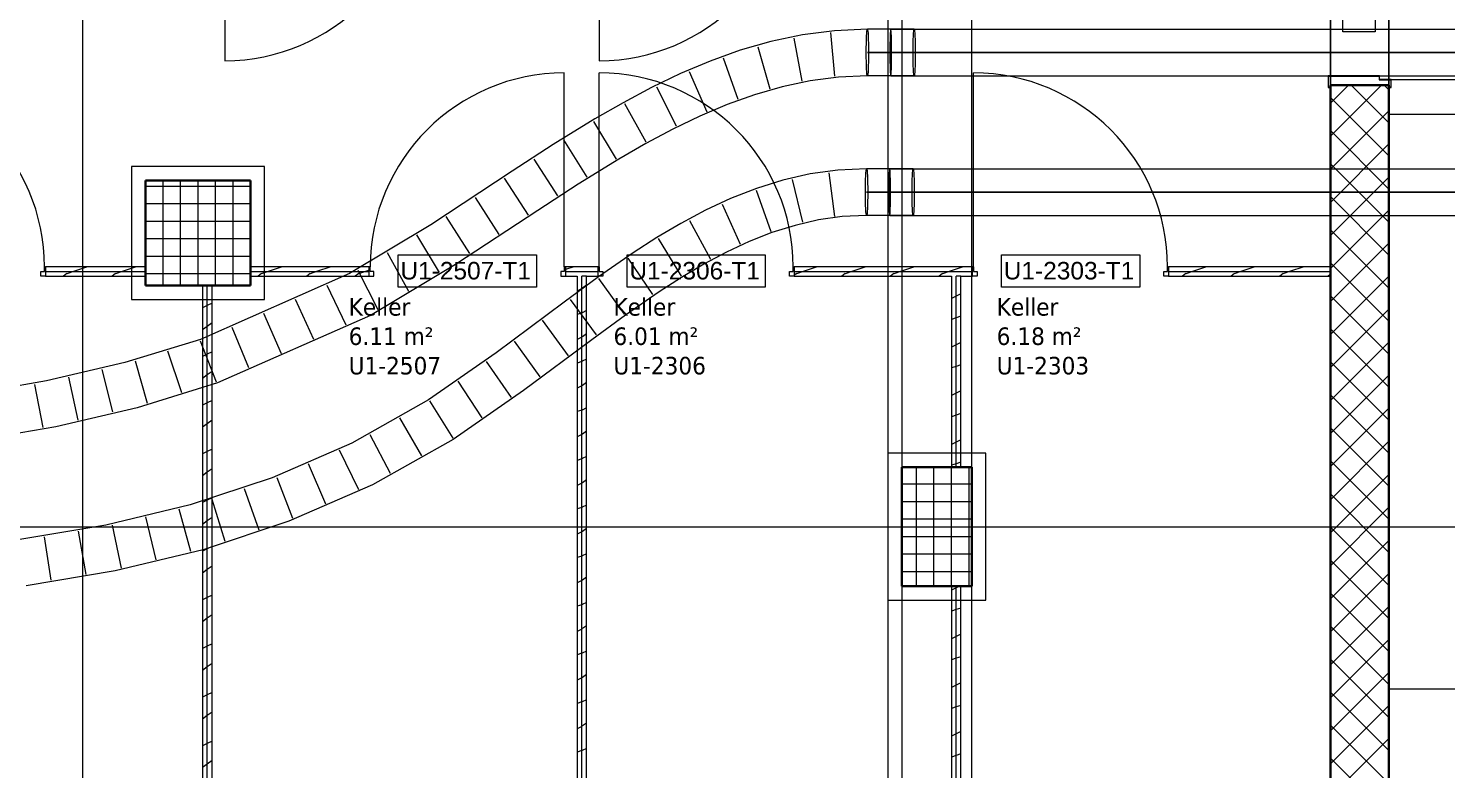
# Model space of a CAD drawing. Extents: x -982 to 937, y -179 to 616.
# Drawn here: x -53.7 to 67.7, y -110.4 to -46.9 of the extents above; entities that cross this region are included whole.
import ezdxf
from ezdxf.lldxf.tags import DXFTag

# ---------------------------------------------------------------- set-up
doc = ezdxf.new("R2010")
doc.units = 0
doc.layers.get('0').update_dxf_attribs({"lineweight": 13})
for name, color, linetype, lineweight in [('A-AREA-____-IDEN', 7, 'Continuous', 5), ('A-DOOR-____-IDEN', 7, 'Continuous', 5), ('A-DOOR-____-OTLN', 7, 'Continuous', 9), ('A-DOOR-FRAM-MCUT', 7, 'Continuous', 9), ('A-DOOR-OPNG-OTLN', 7, 'Continuous', 9), ('A-FLOR-____-OTLN', 7, 'Continuous', 9), ('A-FLOR-____-OVHD', 7, 'Strichpunkt - Fein', 9), ('A-WALL-____-MCUT', 7, 'Continuous', 35), ('A-WALL-____-PATT', 7, 'Continuous', 35), ('A-WALL-FNSH-MCUT', 7, 'Continuous', 35), ('S-COLS-____-MCUT', 7, 'Continuous', 35), ('S-COLS-____-OTLN', 7, 'Continuous', 9), ('S-GRID-____-OTLN', 7, 'Continuous', 5)]:
    doc.layers.add(name, color=color, linetype=linetype, lineweight=lineweight)
doc.layers.add('EL01_WAN_Röhre Boden', color=7, linetype='Continuous', lineweight=13, true_color=0xff6666)
doc.styles.get("Standard").update_dxf_attribs({"font": 'arial.ttf'})
tags = doc.linetypes.add('_Rasterlinie_', pattern=[0.375, 0.2, -0.05, 0.075, -0.05]).pattern_tags.tags
tags[10:11] = [DXFTag(74, 4), DXFTag(75, 0), DXFTag(340, '0'), DXFTag(46, 1.0), DXFTag(50, 0.0), DXFTag(44, 0.0), DXFTag(45, 0.0)]
tags[8:9] = [DXFTag(74, 4), DXFTag(75, 0), DXFTag(340, '0'), DXFTag(46, 1.0), DXFTag(50, 0.0), DXFTag(44, 0.0), DXFTag(45, 0.0)]
tags[6:7] = [DXFTag(74, 4), DXFTag(75, 0), DXFTag(340, '0'), DXFTag(46, 1.0), DXFTag(50, 0.0), DXFTag(44, 0.0), DXFTag(45, 0.0)]
tags[4:5] = [DXFTag(74, 4), DXFTag(75, 0), DXFTag(340, '0'), DXFTag(46, 1.0), DXFTag(50, 0.0), DXFTag(44, 0.0), DXFTag(45, 0.0)]
tags = doc.linetypes.add('ACAD_ISO03W100', pattern=[30, 12, -18]).pattern_tags.tags
tags[6:7] = [DXFTag(74, 4), DXFTag(75, 0), DXFTag(340, '0'), DXFTag(46, 0.0), DXFTag(50, 0.0), DXFTag(44, 0.0), DXFTag(45, 0.0)]
tags[4:5] = [DXFTag(74, 4), DXFTag(75, 0), DXFTag(340, '0'), DXFTag(46, 0.0), DXFTag(50, 0.0), DXFTag(44, 0.0), DXFTag(45, 0.0)]
tags = doc.linetypes.add('Grundrissdarstellung Sturz', pattern=[0.25, 0.15, -0.05, 0, -0.05]).pattern_tags.tags
tags[10:11] = [DXFTag(74, 4), DXFTag(75, 0), DXFTag(340, '0'), DXFTag(46, 1.0), DXFTag(50, 0.0), DXFTag(44, 0.0), DXFTag(45, 0.0)]
tags[8:9] = [DXFTag(74, 4), DXFTag(75, 0), DXFTag(340, '0'), DXFTag(46, 1.0), DXFTag(50, 0.0), DXFTag(44, 0.0), DXFTag(45, 0.0)]
tags[6:7] = [DXFTag(74, 4), DXFTag(75, 0), DXFTag(340, '0'), DXFTag(46, 1.0), DXFTag(50, 0.0), DXFTag(44, 0.0), DXFTag(45, 0.0)]
tags[4:5] = [DXFTag(74, 4), DXFTag(75, 0), DXFTag(340, '0'), DXFTag(46, 1.0), DXFTag(50, 0.0), DXFTag(44, 0.0), DXFTag(45, 0.0)]
tags = doc.linetypes.add('Strichpunkt - Fein', pattern=[0.2, 0.1, -0.05, 0, -0.05]).pattern_tags.tags
tags[10:11] = [DXFTag(74, 4), DXFTag(75, 0), DXFTag(340, '0'), DXFTag(46, 1.0), DXFTag(50, 0.0), DXFTag(44, 0.0), DXFTag(45, 0.0)]
tags[8:9] = [DXFTag(74, 4), DXFTag(75, 0), DXFTag(340, '0'), DXFTag(46, 1.0), DXFTag(50, 0.0), DXFTag(44, 0.0), DXFTag(45, 0.0)]
tags[6:7] = [DXFTag(74, 4), DXFTag(75, 0), DXFTag(340, '0'), DXFTag(46, 1.0), DXFTag(50, 0.0), DXFTag(44, 0.0), DXFTag(45, 0.0)]
tags[4:5] = [DXFTag(74, 4), DXFTag(75, 0), DXFTag(340, '0'), DXFTag(46, 1.0), DXFTag(50, 0.0), DXFTag(44, 0.0), DXFTag(45, 0.0)]
tags = doc.linetypes.add('STRICHPUNKT2', pattern=[12.7, 6.35, -3.175, 0, -3.175]).pattern_tags.tags
tags[10:11] = [DXFTag(74, 4), DXFTag(75, 0), DXFTag(340, '0'), DXFTag(46, 0.0), DXFTag(50, 0.0), DXFTag(44, 0.0), DXFTag(45, 0.0)]
tags[8:9] = [DXFTag(74, 4), DXFTag(75, 0), DXFTag(340, '0'), DXFTag(46, 0.0), DXFTag(50, 0.0), DXFTag(44, 0.0), DXFTag(45, 0.0)]
tags[6:7] = [DXFTag(74, 4), DXFTag(75, 0), DXFTag(340, '0'), DXFTag(46, 0.0), DXFTag(50, 0.0), DXFTag(44, 0.0), DXFTag(45, 0.0)]
tags[4:5] = [DXFTag(74, 4), DXFTag(75, 0), DXFTag(340, '0'), DXFTag(46, 0.0), DXFTag(50, 0.0), DXFTag(44, 0.0), DXFTag(45, 0.0)]

# ---------------------------------------------------------------- blocks, each defined once
blk = doc.blocks.new('Referenz-A0UJ2GQRXE', base_point=(-954.02, -167.52))
at = {"layer": 'A-DOOR-____-IDEN', "color": 0, "linetype": 'Continuous', "ltscale": 0.13}
for p, q in [((58.8, -47.23), (58.8, -35.39)), ((61.58, -35.39), (61.58, -47.23)), ((61.58, -47.23), (58.8, -47.23)), ((-22.08, -66.32), (-10.24, -66.32)), ((-22.08, -69.1), (-22.08, -66.32)), ((-10.24, -66.32), (-10.24, -69.1)), ((-2.48, -66.32), (9.36, -66.32)), ((-2.48, -69.1), (-2.48, -66.32)), ((9.36, -66.32), (9.36, -69.1)), ((29.57, -66.32), (41.41, -66.32)), ((29.57, -69.1), (29.57, -66.32)), ((41.41, -66.32), (41.41, -69.1)), ((-10.24, -69.1), (-22.08, -69.1)), ((9.36, -69.1), (-2.48, -69.1)), ((41.41, -69.1), (29.57, -69.1))]:
    blk.add_line(p, q, dxfattribs=at)
at = {"layer": 'A-DOOR-____-OTLN', "color": 0, "linetype": 'Grundrissdarstellung Sturz', "ltscale": 0.13}
for p, q in [((57.74, -30.81), (57.74, -51.81)), ((62.74, -30.81), (62.74, -51.81))]:
    blk.add_line(p, q, dxfattribs=at)
at = {"layer": 'A-DOOR-FRAM-MCUT', "color": 0, "linetype": 'Continuous', "ltscale": 0.13}
for p, q in [((61.94, -51.01), (57.54, -51.01)), ((57.54, -51.01), (57.54, -52.01)), ((57.54, -52.01), (57.74, -52.01)), ((57.58, -51.97), (57.58, -51.05)), ((57.58, -51.05), (61.9, -51.05)), ((57.74, -51.97), (57.58, -51.97)), ((61.9, -51.05), (61.9, -51.35)), ((61.9, -51.35), (62.9, -51.35)), ((61.94, -51.31), (61.94, -51.01)), ((62.94, -51.31), (61.94, -51.31)), ((62.9, -51.97), (62.74, -51.97)), ((62.74, -52.01), (62.94, -52.01)), ((62.9, -51.35), (62.9, -51.97)), ((62.94, -52.01), (62.94, -51.31)), ((-52.66, -67.76), (-52.36, -67.76)), ((-52.66, -68.16), (-52.66, -67.76)), ((-52.36, -67.76), (-52.36, -67.36)), ((-52.36, -67.36), (-52.26, -67.36)), ((-24.46, -67.36), (-24.56, -67.36)), ((-24.46, -67.76), (-24.46, -67.36)), ((-24.16, -67.76), (-24.46, -67.76)), ((-24.16, -68.16), (-24.16, -67.76)), ((-7.86, -67.76), (-8.16, -67.76)), ((-8.16, -67.76), (-8.16, -68.16)), ((-7.76, -67.36), (-7.86, -67.36)), ((-7.86, -67.36), (-7.86, -67.76)), ((-4.96, -67.36), (-4.86, -67.36)), ((-4.86, -67.36), (-4.86, -67.76)), ((-4.86, -67.76), (-4.56, -67.76)), ((-4.56, -67.76), (-4.56, -68.16)), ((11.44, -67.76), (11.74, -67.76)), ((11.44, -68.16), (11.44, -67.76)), ((11.74, -67.76), (11.74, -67.36)), ((11.74, -67.36), (11.84, -67.36)), ((27.09, -67.36), (27.19, -67.36)), ((27.19, -67.36), (27.19, -67.76)), ((27.19, -67.76), (27.49, -67.76)), ((27.49, -67.76), (27.49, -68.16)), ((43.49, -67.76), (43.79, -67.76)), ((43.49, -68.16), (43.49, -67.76)), ((43.79, -67.76), (43.79, -67.36)), ((43.79, -67.36), (43.89, -67.36)), ((-52.26, -68.16), (-52.66, -68.16)), ((-24.56, -68.16), (-24.16, -68.16)), ((-8.16, -68.16), (-7.76, -68.16)), ((-4.56, -68.16), (-4.96, -68.16)), ((11.84, -68.16), (11.44, -68.16)), ((27.49, -68.16), (27.09, -68.16)), ((43.89, -68.16), (43.49, -68.16))]:
    blk.add_line(p, q, dxfattribs=at)
at = {"layer": 'A-DOOR-OPNG-OTLN', "color": 0, "linetype": 'Continuous', "ltscale": 0.13}
for p, q in [((-36.91, -33.11), (-36.91, -49.71)), ((-4.86, -33.11), (-4.86, -49.71)), ((-7.86, -67.36), (-7.86, -50.76)), ((-4.86, -67.36), (-4.86, -50.76)), ((27.19, -67.36), (27.19, -50.76)), ((62.94, -51.31), (82.94, -51.31))]:
    blk.add_line(p, q, dxfattribs=at)
for centre, major_axis in [((62.94, -51.31), (20, 0)), ((-68.96, -33.11), (0, -16.6)), ((-36.91, -33.11), (0, -16.6)), ((-4.86, -33.11), (0, -16.6)), ((-68.96, -67.36), (16.6, 0)), ((-7.86, -67.36), (0, 16.6)), ((-4.86, -67.36), (16.6, 0)), ((27.19, -67.36), (16.6, 0))]:
    blk.add_ellipse(centre, major_axis=major_axis, ratio=1, start_param=0, end_param=1.570796, dxfattribs=at)
at = {"layer": 'A-FLOR-____-OTLN', "color": 0, "linetype": 'Continuous', "ltscale": 0.13}
for p, q in [((62.74, -51.31), (62.74, -31.31)), ((57.74, -51.01), (57.74, -31.61)), ((57.74, -51.81), (57.74, -51.05)), ((62.74, -51.81), (62.74, -51.35)), ((94.74, -54.32), (62.74, -54.32)), ((94.74, -103.52), (62.74, -103.52))]:
    blk.add_line(p, q, dxfattribs=at)
at = {"layer": 'A-FLOR-____-OVHD', "color": 0, "linetype": 'Strichpunkt - Fein', "ltscale": 0.13}
for p, q in [((19.84, 31.59), (19.84, -146.51)), ((21.04, -32.71), (21.04, -84.91)), ((-33.51, -58.76), (-44.91, -58.76)), ((-44.91, -58.76), (-44.91, -70.16)), ((-33.51, -70.16), (-33.51, -58.76)), ((-44.91, -70.16), (-33.51, -70.16)), ((28.24, -83.31), (19.84, -83.31)), ((19.84, -83.31), (19.84, -95.91)), ((28.24, -95.91), (28.24, -83.31)), ((21.04, -94.31), (21.04, -146.51)), ((19.84, -95.91), (28.24, -95.91))]:
    blk.add_line(p, q, dxfattribs=at)
at = {"layer": 'A-WALL-____-MCUT', "color": 0, "linetype": 'Continuous', "ltscale": 0.35}
for p, q in [((62.74, -51.81), (57.74, -51.81)), ((57.74, -51.81), (57.74, -146.51)), ((62.74, -51.81), (62.74, -152.51))]:
    blk.add_line(p, q, dxfattribs=at)
at = {"layer": 'A-WALL-____-MCUT', "color": 0, "linetype": 'Continuous', "lineweight": 9, "ltscale": 0.13}
for p, q in [((-52.26, -67.76), (-43.71, -67.76)), ((-34.71, -67.76), (-24.56, -67.76)), ((-7.76, -67.76), (-4.96, -67.76)), ((11.84, -67.76), (27.09, -67.76)), ((43.89, -67.76), (57.74, -67.76)), ((-38.41, -146.51), (-38.41, -68.96)), ((-6.36, -146.51), (-6.36, -68.16)), ((-5.96, -68.16), (-6.36, -68.16)), ((25.69, -84.51), (25.69, -68.16)), ((26.09, -68.16), (25.69, -68.16)), ((25.69, -146.51), (25.69, -94.71))]:
    blk.add_line(p, q, dxfattribs=at)
at = {"layer": 'A-WALL-____-PATT', "color": 0, "linetype": 'Continuous', "lineweight": 9, "ltscale": 0.13}
for p, q in [((57.74, -53.36), (59.29, -51.81)), ((57.74, -56.18), (62.12, -51.81)), ((62.74, -55.04), (59.51, -51.81)), ((62.74, -52.21), (62.34, -51.81)), ((62.74, -57.87), (57.74, -52.87)), ((57.74, -59.01), (62.74, -54.01)), ((62.74, -60.7), (57.74, -55.7)), ((57.74, -61.84), (62.74, -56.84)), ((62.74, -63.53), (57.74, -58.53)), ((57.74, -64.67), (62.74, -59.67)), ((62.74, -66.35), (57.74, -61.35)), ((57.74, -67.5), (62.74, -62.5)), ((62.74, -69.18), (57.74, -64.18)), ((57.74, -70.33), (62.74, -65.33)), ((-50.44, -67.94), (-50.73, -68.16)), ((-49.87, -67.76), (-50.45, -67.95)), ((-48.67, -67.36), (-49.87, -67.76)), ((-46.27, -67.94), (-46.56, -68.16)), ((-45.71, -67.76), (-46.28, -67.95)), ((-44.51, -67.36), (-45.71, -67.76)), ((-33.78, -67.94), (-34.07, -68.16)), ((-33.21, -67.76), (-33.79, -67.95)), ((-32.01, -67.36), (-33.21, -67.76)), ((-29.61, -67.94), (-29.9, -68.16)), ((-29.05, -67.76), (-29.62, -67.95)), ((-27.85, -67.36), (-29.05, -67.76)), ((-25.45, -67.94), (-25.74, -68.16)), ((-24.88, -67.76), (-25.46, -67.95)), ((-24.56, -67.65), (-24.88, -67.76)), ((-7.02, -67.36), (-7.76, -67.6)), ((12.04, -67.94), (11.84, -68.09)), ((12.6, -67.76), (12.03, -67.95)), ((13.8, -67.36), (12.6, -67.76)), ((16.21, -67.94), (15.91, -68.16)), ((16.76, -67.76), (16.19, -67.95)), ((17.96, -67.36), (16.76, -67.76)), ((20.37, -67.94), (20.08, -68.16)), ((20.93, -67.76), (20.36, -67.95)), ((22.13, -67.36), (20.93, -67.76)), ((24.54, -67.94), (24.24, -68.16)), ((25.09, -67.76), (24.52, -67.95)), ((26.29, -67.36), (25.09, -67.76)), ((45.36, -67.94), (45.07, -68.16)), ((45.92, -67.76), (45.35, -67.95)), ((47.12, -67.36), (45.92, -67.76)), ((49.53, -67.94), (49.23, -68.16)), ((50.08, -67.76), (49.51, -67.95)), ((51.28, -67.36), (50.08, -67.76)), ((53.69, -67.94), (53.4, -68.16)), ((54.25, -67.76), (53.68, -67.95)), ((55.45, -67.36), (54.25, -67.76)), ((62.74, -72.01), (57.74, -67.01)), ((-6.31, -69.2), (-6.36, -69.23)), ((-5.96, -68.94), (-6.29, -69.19)), ((57.74, -68.02), (57.56, -68.16)), ((57.74, -73.16), (62.74, -68.16)), ((-6.36, -69.23), (-6.76, -69.43)), ((25.69, -69.86), (25.29, -70.06)), ((26.09, -69.66), (25.69, -69.86)), ((62.74, -74.84), (57.74, -69.84)), ((-38.41, -70.68), (-38.81, -70.88)), ((-38.01, -70.48), (-38.41, -70.68)), ((-6.36, -71.3), (-6.76, -71.43)), ((-6.3, -71.28), (-6.36, -71.3)), ((-5.96, -71.11), (-6.31, -71.29)), ((26.09, -71.59), (25.69, -71.72)), ((57.74, -75.98), (62.74, -70.98)), ((-38.41, -72.46), (-38.81, -72.76)), ((-38.01, -72.16), (-38.41, -72.46)), ((25.69, -71.72), (25.29, -71.86)), ((62.74, -77.67), (57.74, -72.67)), ((-6.36, -73.39), (-6.76, -73.59)), ((-6.31, -73.37), (-6.36, -73.39)), ((-5.96, -73.11), (-6.29, -73.35)), ((25.69, -74.03), (25.29, -74.23)), ((26.09, -73.83), (25.69, -74.03)), ((57.74, -78.81), (62.74, -73.81)), ((-38.41, -74.84), (-38.81, -75.04)), ((-38.01, -74.64), (-38.41, -74.84)), ((-5.96, -75.28), (-6.31, -75.45)), ((-38.01, -76.32), (-38.41, -76.62)), ((-6.36, -75.46), (-6.76, -75.6)), ((-6.3, -75.44), (-6.36, -75.46)), ((25.69, -75.89), (25.29, -76.02)), ((26.09, -75.75), (25.69, -75.89)), ((62.74, -80.5), (57.74, -75.5)), ((-38.41, -76.62), (-38.81, -76.92)), ((-6.36, -77.56), (-6.76, -77.76)), ((-6.31, -77.53), (-6.36, -77.56)), ((-5.96, -77.27), (-6.29, -77.52)), ((57.74, -81.64), (62.74, -76.64)), ((-38.01, -78.81), (-38.41, -79.01)), ((25.69, -78.19), (25.29, -78.39)), ((26.09, -77.99), (25.69, -78.19)), ((62.74, -83.32), (57.74, -78.32)), ((-38.41, -79.01), (-38.81, -79.21)), ((-6.36, -79.63), (-6.76, -79.76)), ((-6.3, -79.61), (-6.36, -79.63)), ((-5.96, -79.44), (-6.31, -79.62)), ((25.69, -80.05), (25.29, -80.19)), ((26.09, -79.92), (25.69, -80.05)), ((57.74, -84.47), (62.74, -79.47)), ((-38.41, -80.79), (-38.81, -81.09)), ((-38.01, -80.49), (-38.41, -80.79)), ((62.74, -86.15), (57.74, -81.15)), ((-6.36, -81.72), (-6.76, -81.92)), ((-6.31, -81.7), (-6.36, -81.72)), ((-5.96, -81.44), (-6.29, -81.68)), ((25.69, -82.36), (25.29, -82.56)), ((26.09, -82.16), (25.69, -82.36)), ((57.74, -87.3), (62.74, -82.3)), ((-38.41, -83.17), (-38.81, -83.37)), ((-38.01, -82.97), (-38.41, -83.17)), ((-6.3, -83.77), (-6.36, -83.79)), ((-5.96, -83.61), (-6.31, -83.78)), ((-38.41, -84.95), (-38.81, -85.25)), ((-38.01, -84.65), (-38.41, -84.95)), ((-6.36, -83.79), (-6.76, -83.93)), ((25.69, -84.22), (25.29, -84.35)), ((26.09, -84.08), (25.69, -84.22)), ((62.74, -88.98), (57.74, -83.98)), ((-6.36, -85.89), (-6.76, -86.09)), ((-6.31, -85.86), (-6.36, -85.89)), ((-5.96, -85.6), (-6.29, -85.85)), ((57.74, -90.13), (62.74, -85.13)), ((-38.41, -87.34), (-38.81, -87.54)), ((-38.01, -87.14), (-38.41, -87.34)), ((62.74, -91.81), (57.74, -86.81)), ((-6.36, -87.96), (-6.76, -88.09)), ((-6.3, -87.94), (-6.36, -87.96)), ((-5.96, -87.77), (-6.31, -87.95)), ((57.74, -92.95), (62.74, -87.95)), ((-38.41, -89.12), (-38.81, -89.42)), ((-38.01, -88.82), (-38.41, -89.12)), ((-5.96, -89.77), (-6.28, -90.01)), ((62.74, -94.64), (57.74, -89.64)), ((-6.36, -90.05), (-6.76, -90.25)), ((-6.31, -90.03), (-6.36, -90.05)), ((57.74, -95.78), (62.74, -90.78)), ((-38.41, -91.5), (-38.81, -91.7)), ((-38.01, -91.3), (-38.41, -91.5)), ((-6.36, -92.12), (-6.76, -92.26)), ((-6.3, -92.1), (-6.36, -92.12)), ((-5.96, -91.94), (-6.31, -92.11)), ((-38.41, -93.28), (-38.81, -93.58)), ((-38.01, -92.98), (-38.41, -93.28)), ((62.74, -97.47), (57.74, -92.47)), ((-6.36, -94.22), (-6.76, -94.42)), ((-6.31, -94.19), (-6.36, -94.22)), ((-5.96, -93.93), (-6.28, -94.18)), ((25.98, -94.71), (25.69, -94.85)), ((57.74, -98.61), (62.74, -93.61)), ((-38.41, -95.67), (-38.81, -95.87)), ((-38.01, -95.47), (-38.41, -95.67)), ((25.69, -94.85), (25.29, -95.05)), ((62.74, -100.3), (57.74, -95.3)), ((-6.36, -96.29), (-6.76, -96.42)), ((-6.3, -96.27), (-6.36, -96.29)), ((-5.96, -96.1), (-6.31, -96.28)), ((25.69, -96.71), (25.29, -96.84)), ((26.09, -96.58), (25.69, -96.71)), ((57.74, -101.44), (62.74, -96.44)), ((-38.41, -97.45), (-38.81, -97.75)), ((-38.01, -97.15), (-38.41, -97.45)), ((-5.96, -98.1), (-6.28, -98.34)), ((62.74, -103.12), (57.74, -98.12)), ((-6.36, -98.38), (-6.76, -98.58)), ((-6.31, -98.36), (-6.36, -98.38)), ((25.69, -99.02), (25.29, -99.22)), ((26.09, -98.82), (25.69, -99.02)), ((57.74, -104.27), (62.74, -99.27)), ((-38.41, -99.83), (-38.81, -100.03)), ((-38.01, -99.63), (-38.41, -99.83)), ((-6.36, -100.45), (-6.76, -100.59)), ((-6.3, -100.43), (-6.36, -100.45)), ((-5.96, -100.27), (-6.31, -100.44)), ((26.09, -100.74), (25.69, -100.88)), ((-38.41, -101.61), (-38.81, -101.91)), ((-38.01, -101.31), (-38.41, -101.61)), ((25.69, -100.88), (25.29, -101.01)), ((62.74, -105.95), (57.74, -100.95)), ((-6.36, -102.55), (-6.76, -102.75)), ((-6.31, -102.52), (-6.36, -102.55)), ((-5.96, -102.26), (-6.28, -102.51)), ((25.69, -103.18), (25.29, -103.38)), ((26.09, -102.98), (25.69, -103.18)), ((57.74, -107.1), (62.74, -102.1)), ((-38.41, -104), (-38.81, -104.2)), ((-38.01, -103.8), (-38.41, -104)), ((62.74, -108.78), (57.74, -103.78)), ((-38.01, -105.48), (-38.41, -105.78)), ((-6.36, -104.62), (-6.76, -104.75)), ((-6.3, -104.6), (-6.36, -104.62)), ((-5.96, -104.43), (-6.31, -104.61)), ((25.69, -105.04), (25.29, -105.17)), ((26.09, -104.91), (25.69, -105.04)), ((57.74, -109.92), (62.74, -104.92)), ((-38.41, -105.78), (-38.81, -106.08)), ((-6.36, -106.71), (-6.76, -106.91)), ((-6.31, -106.69), (-6.36, -106.71)), ((-5.96, -106.43), (-6.28, -106.67)), ((62.74, -111.61), (57.74, -106.61)), ((-38.01, -107.96), (-38.41, -108.16)), ((25.69, -107.35), (25.29, -107.55)), ((26.09, -107.15), (25.69, -107.35)), ((57.74, -112.75), (62.74, -107.75)), ((-38.41, -108.16), (-38.81, -108.36)), ((-6.36, -108.78), (-6.76, -108.92)), ((-6.3, -108.76), (-6.36, -108.78)), ((-5.96, -108.59), (-6.31, -108.77)), ((25.69, -109.21), (25.29, -109.34)), ((26.09, -109.07), (25.69, -109.21)), ((-38.41, -109.94), (-38.81, -110.24)), ((-38.01, -109.64), (-38.41, -109.94)), ((62.74, -114.44), (57.74, -109.44))]:
    blk.add_line(p, q, dxfattribs=at)
at = {"layer": 'A-WALL-FNSH-MCUT', "color": 0, "linetype": 'Continuous', "lineweight": 9, "ltscale": 0.13}
for p, q in [((-43.71, -67.36), (-52.26, -67.36)), ((-52.26, -67.36), (-52.26, -68.16)), ((-43.71, -68.16), (-43.71, -67.36)), ((-24.56, -67.36), (-34.71, -67.36)), ((-34.71, -67.36), (-34.71, -68.16)), ((-24.56, -68.16), (-24.56, -67.36)), ((-4.96, -67.36), (-7.76, -67.36)), ((-7.76, -67.36), (-7.76, -68.16)), ((-4.96, -68.16), (-4.96, -67.36)), ((27.09, -67.36), (11.84, -67.36)), ((11.84, -67.36), (11.84, -68.16)), ((27.09, -68.16), (27.09, -67.36)), ((57.74, -67.36), (43.89, -67.36)), ((43.89, -67.36), (43.89, -68.16)), ((-52.26, -68.16), (-43.71, -68.16)), ((-38.81, -68.96), (-38.81, -146.51)), ((-38.01, -68.96), (-38.81, -68.96)), ((-38.01, -146.51), (-38.01, -68.96)), ((-34.71, -68.16), (-24.56, -68.16)), ((-7.76, -68.16), (-6.76, -68.16)), ((-6.76, -68.16), (-6.76, -146.51)), ((-5.96, -68.16), (-4.96, -68.16)), ((-5.96, -146.51), (-5.96, -68.16)), ((11.84, -68.16), (25.29, -68.16)), ((25.29, -68.16), (25.29, -84.51)), ((26.09, -68.16), (27.09, -68.16)), ((26.09, -84.51), (26.09, -68.16)), ((43.89, -68.16), (57.74, -68.16)), ((25.29, -84.51), (26.09, -84.51)), ((25.29, -94.71), (25.29, -146.51)), ((26.09, -94.71), (25.29, -94.71)), ((26.09, -146.51), (26.09, -94.71))]:
    blk.add_line(p, q, dxfattribs=at)
at = {"layer": 'S-COLS-____-MCUT', "color": 0, "linetype": 'Continuous', "ltscale": 0.35}
for p, q in [((-34.71, -59.96), (-43.71, -59.96)), ((-43.71, -59.96), (-43.71, -68.96)), ((-34.71, -68.96), (-34.71, -59.96)), ((-43.71, -68.96), (-34.71, -68.96)), ((27.04, -84.51), (21.04, -84.51)), ((21.04, -84.51), (21.04, -94.71)), ((27.04, -94.71), (27.04, -84.51)), ((21.04, -94.71), (27.04, -94.71))]:
    blk.add_line(p, q, dxfattribs=at)
at = {"layer": 'S-COLS-____-OTLN', "color": 0, "linetype": 'Continuous', "ltscale": 0.13}
for p, q in [((-43.71, -60.44), (-34.71, -60.44)), ((-43.7, -68.96), (-43.7, -59.96)), ((-42.2, -68.96), (-42.2, -59.96)), ((-40.7, -68.96), (-40.7, -59.96)), ((-39.2, -68.96), (-39.2, -59.96)), ((-37.7, -68.96), (-37.7, -59.96)), ((-36.2, -68.96), (-36.2, -59.96)), ((-43.71, -61.94), (-34.71, -61.94)), ((-43.71, -63.44), (-34.71, -63.44)), ((-43.71, -64.94), (-34.71, -64.94)), ((-43.71, -66.44), (-34.71, -66.44)), ((-43.71, -67.94), (-34.71, -67.94)), ((22.3, -94.71), (22.3, -84.51)), ((23.8, -94.71), (23.8, -84.51)), ((25.3, -94.71), (25.3, -84.51)), ((26.8, -94.71), (26.8, -84.51)), ((21.04, -85.94), (27.04, -85.94)), ((21.04, -87.44), (27.04, -87.44)), ((21.04, -88.94), (27.04, -88.94)), ((21.04, -90.44), (27.04, -90.44)), ((21.04, -91.94), (27.04, -91.94)), ((21.04, -93.44), (27.04, -93.44))]:
    blk.add_line(p, q, dxfattribs=at)
at = {"layer": 'S-GRID-____-OTLN', "color": 0, "linetype": '_Rasterlinie_', "ltscale": 0.13}
for p, q in [((-49.06, -167.52), (-49.06, 592.59)), ((27.04, -167.52), (27.04, 427.26)), ((-948.54, -89.61), (290.33, -89.61))]:
    blk.add_line(p, q, dxfattribs=at)
at = {"layer": 'A-AREA-____-IDEN', "color": 0, "linetype": 'Continuous', "ltscale": 0.13, "char_height": 1.5, "attachment_point": 1}
for s, insert in [('{\\W0.9;\\fVerdana;Keller}', (-26.31, -70.04)), ('{\\W0.9;\\fVerdana;Keller}', (-3.64, -70.04)), ('{\\W0.9;\\fVerdana;Keller}', (29.17, -70.04)), ('{\\W0.9;\\fVerdana;6.11 m²}', (-26.31, -72.55)), ('{\\W0.9;\\fVerdana;6.01 m²}', (-3.64, -72.55)), ('{\\W0.9;\\fVerdana;6.18 m²}', (29.17, -72.55)), ('{\\W0.9;\\fVerdana;U1-2507}', (-26.31, -75.07)), ('{\\W0.9;\\fVerdana;U1-2306}', (-3.64, -75.07)), ('{\\W0.9;\\fVerdana;U1-2303}', (29.17, -75.07))]:
    blk.add_mtext(s, dxfattribs=dict(at, insert=insert))
at = {"layer": 'A-DOOR-____-IDEN', "color": 0, "linetype": 'Continuous', "ltscale": 0.13, "char_height": 1.5, "attachment_point": 1}
for s, insert in [('{\\fArial;U1-2507-T1}', (-21.88, -66.94)), ('{\\fArial;U1-2306-T1}', (-2.28, -66.94)), ('{\\fArial;U1-2303-T1}', (29.77, -66.94))]:
    blk.add_mtext(s, dxfattribs=dict(at, insert=insert))
blk = doc.blocks.new('Flexrohr-A0UJ2GVFXE', base_point=(-108.1, -84.31))
at = {"color": 0, "linetype": 'ByBlock', "lineweight": -2, "ltscale": 0.13}
for p, q in [((15.29, -47.14), (12.53, -47.49)), ((14.93, -47.31), (15.29, -51.05)), ((18.1, -47.02), (15.29, -47.14)), ((9.84, -48.06), (7.21, -48.82)), ((8.72, -48.51), (9.74, -52.13)), ((12.53, -47.49), (9.84, -48.06)), ((11.79, -47.77), (12.5, -51.46)), ((4.63, -49.74), (2.11, -50.81)), ((7.21, -48.82), (4.63, -49.74)), ((5.74, -49.47), (7.02, -53.01)), ((2.11, -50.81), (-0.37, -52.01)), ((2.84, -50.63), (4.34, -54.08)), ((-0.37, -52.01), (-2.82, -53.31)), ((0.04, -51.94), (1.72, -55.3)), ((10.81, -51.94), (8.44, -52.62)), ((13.2, -51.44), (10.81, -51.94)), ((15.63, -51.12), (13.2, -51.44)), ((18.1, -51.02), (15.63, -51.12)), ((-2.82, -53.31), (-5.24, -54.7)), ((-2.69, -53.37), (-0.87, -56.66)), ((8.44, -52.62), (6.09, -53.47)), ((3.76, -54.45), (1.43, -55.57)), ((6.09, -53.47), (3.76, -54.45)), ((-5.24, -54.7), (-8.79, -56.89)), ((-5.35, -54.91), (-3.41, -58.13)), ((1.43, -55.57), (-0.88, -56.81)), ((-8.79, -56.89), (-12.31, -59.18)), ((-7.93, -56.5), (-5.93, -59.69)), ((-0.88, -56.81), (-3.17, -58.13)), ((-10.47, -58.13), (-8.44, -61.29)), ((-3.17, -58.13), (-6.65, -60.27)), ((-12.31, -59.18), (-19.28, -63.76)), ((-12.99, -59.78), (-10.94, -62.93)), ((-6.65, -60.27), (-10.11, -62.53)), ((-15.49, -61.42), (-13.46, -64.58)), ((-17.99, -63.06), (-15.97, -66.23)), ((-10.11, -62.53), (-17.15, -67.15)), ((-19.28, -63.76), (-26.23, -67.94)), ((-20.49, -64.63), (-18.55, -67.85)), ((-23, -66.14), (-21.18, -69.43)), ((-26.23, -67.94), (-39, -73.57)), ((-25.52, -67.65), (-23.81, -71)), ((-17.15, -67.15), (-24.45, -71.52)), ((-28.18, -68.93), (-26.55, -72.32)), ((-30.89, -70.13), (-29.32, -73.54)), ((-24.45, -71.52), (-37.53, -77.29)), ((-33.61, -71.32), (-32.1, -74.77)), ((-36.32, -72.52), (-34.88, -75.99)), ((-39, -73.57), (-45.48, -75.56)), ((-39.03, -73.71), (-37.66, -77.21)), ((-41.82, -74.56), (-40.61, -78.12)), ((-45.48, -75.56), (-52.17, -77.13)), ((-47.44, -76.14), (-46.53, -79.79)), ((-44.6, -75.41), (-43.56, -79.03)), ((-52.17, -77.13), (-58.98, -78.32)), ((-53.2, -77.43), (-52.48, -81.12)), ((-50.31, -76.82), (-49.5, -80.49)), ((-37.53, -77.29), (-44.43, -79.42)), ((-44.43, -79.42), (-51.37, -81.05)), ((-51.37, -81.05), (-58.4, -82.28))]:
    blk.add_line(p, q, dxfattribs=at)
blk.add_ellipse((18.1, -49.02), major_axis=(0, -2), ratio=0.047662, dxfattribs=at)
blk = doc.blocks.new('Wickelfalzrohr-A0UJ2GXTXE', base_point=(20.02, -51.02))
at = {"color": 0, "linetype": 'ByBlock', "lineweight": -2, "ltscale": 0.13}
for p, q in [((20.1, -47.02), (102.04, -47.02)), ((20.1, -51.02), (102.04, -51.02))]:
    blk.add_line(p, q, dxfattribs=at)
at = {"color": 0, "linetype": 'STRICHPUNKT2', "lineweight": 25, "ltscale": 0.25}
blk.add_line((102.04, -49.02), (20.1, -49.02), dxfattribs=at)
at = {"color": 0, "linetype": 'ByBlock', "lineweight": -2, "ltscale": 0.13, "extrusion": (0, 0, -1)}
for centre in [(20.1, -49.02), (102.04, -49.02)]:
    blk.add_ellipse(centre, major_axis=(0, -2), ratio=0.038238, dxfattribs=at)
blk = doc.blocks.new('Wickelfalzrohr-A0UJ2GZNXE', base_point=(18.01, -51.02))
at = {"color": 0, "linetype": 'ByBlock', "lineweight": -2, "ltscale": 0.13}
for p, q in [((22.1, -47.02), (18.1, -47.02)), ((22.1, -51.02), (18.1, -51.02))]:
    blk.add_line(p, q, dxfattribs=at)
at = {"color": 0, "linetype": 'STRICHPUNKT2', "lineweight": 25, "ltscale": 0.25}
blk.add_line((18.1, -49.02), (22.1, -49.02), dxfattribs=at)
at = {"color": 0, "linetype": 'ByBlock', "lineweight": -2, "ltscale": 0.13}
for centre in [(18.1, -49.02), (22.1, -49.02)]:
    blk.add_ellipse(centre, major_axis=(0, -2), ratio=0.047662, dxfattribs=at)
blk = doc.blocks.new('Flexrohr-A0UJ2H1ZXE', base_point=(-108.1, -96.24))
at = {"color": 0, "linetype": 'ByBlock', "lineweight": -2, "ltscale": 0.13}
for p, q in [((13.19, -59.41), (10.86, -59.95)), ((15.58, -59.08), (13.19, -59.41)), ((14.81, -59.31), (15.27, -63.04)), ((18.03, -58.97), (15.58, -59.08)), ((8.6, -60.66), (6.39, -61.52)), ((10.86, -59.95), (8.6, -60.66)), ((11.65, -59.89), (12.53, -63.54)), ((6.39, -61.52), (4.24, -62.52)), ((8.59, -60.79), (9.84, -64.33)), ((4.24, -62.52), (2.14, -63.65)), ((5.67, -61.99), (7.22, -65.42)), ((15.94, -63.06), (13.91, -63.35)), ((18.03, -62.97), (15.94, -63.06)), ((2.14, -63.65), (0.08, -64.86)), ((2.87, -63.39), (4.66, -66.7)), ((11.91, -63.81), (9.93, -64.43)), ((13.91, -63.35), (11.91, -63.81)), ((0.08, -64.86), (-1.96, -66.17)), ((0.18, -64.94), (2.15, -68.15)), ((7.97, -65.2), (6.03, -66.1)), ((9.93, -64.43), (7.97, -65.2)), ((-1.96, -66.17), (-4.93, -68.23)), ((-2.41, -66.63), (-0.29, -69.74)), ((6.03, -66.1), (4.1, -67.13)), ((4.1, -67.13), (2.18, -68.27)), ((-4.93, -68.23), (-7.87, -70.38)), ((-4.91, -68.36), (-2.72, -71.42)), ((2.18, -68.27), (0.27, -69.49)), ((-7.87, -70.38), (-13.67, -74.72)), ((-7.35, -70.15), (-5.12, -73.18)), ((0.27, -69.49), (-2.61, -71.49)), ((-2.61, -71.49), (-5.49, -73.6)), ((-9.75, -71.94), (-7.53, -74.97)), ((-12.15, -73.73), (-9.94, -76.77)), ((-5.49, -73.6), (-11.33, -77.96)), ((-13.67, -74.72), (-19.48, -78.75)), ((-14.55, -75.48), (-12.39, -78.55)), ((-16.97, -77.16), (-14.9, -80.29)), ((-19.48, -78.75), (-26.05, -82.45)), ((-19.4, -78.84), (-17.4, -82.02)), ((-11.33, -77.96), (-17.36, -82.14)), ((-21.95, -80.28), (-20.08, -83.54)), ((-26.05, -82.45), (-32.85, -85.42)), ((-24.5, -81.72), (-22.75, -85.04)), ((-17.36, -82.14), (-24.26, -86.03)), ((-27.11, -83.04), (-25.48, -86.43)), ((-29.79, -84.21), (-28.3, -87.66)), ((-32.85, -85.42), (-39.87, -87.73)), ((-32.47, -85.39), (-31.11, -88.89)), ((-24.26, -86.03), (-31.42, -89.15)), ((-38.03, -87.25), (-36.92, -90.85)), ((-35.25, -86.33), (-34.01, -89.89)), ((-39.87, -87.73), (-47.09, -89.48)), ((-40.85, -88.09), (-39.86, -91.72)), ((-47.09, -89.48), (-54.47, -90.72)), ((-46.57, -89.47), (-45.8, -93.15)), ((-43.71, -88.78), (-42.83, -92.44)), ((-31.42, -89.15), (-38.77, -91.58)), ((-52.39, -90.49), (-51.8, -94.2)), ((-49.47, -90), (-48.8, -93.7)), ((-38.77, -91.58), (-46.29, -93.39)), ((-46.29, -93.39), (-53.93, -94.68))]:
    blk.add_line(p, q, dxfattribs=at)
blk.add_ellipse((18.03, -60.97), major_axis=(0, -2), ratio=0.047662, dxfattribs=at)
blk = doc.blocks.new('Wickelfalzrohr-A0UJ2H23XE', base_point=(17.93, -62.97))
at = {"color": 0, "linetype": 'ByBlock', "lineweight": -2, "ltscale": 0.13}
for p, q in [((22.02, -58.97), (18.03, -58.97)), ((22.02, -62.97), (18.03, -62.97))]:
    blk.add_line(p, q, dxfattribs=at)
at = {"color": 0, "linetype": 'STRICHPUNKT2', "lineweight": 25, "ltscale": 0.25}
blk.add_line((18.03, -60.97), (22.02, -60.97), dxfattribs=at)
at = {"color": 0, "linetype": 'ByBlock', "lineweight": -2, "ltscale": 0.13}
for centre in [(18.03, -60.97), (22.02, -60.97)]:
    blk.add_ellipse(centre, major_axis=(0, -2), ratio=0.047662, dxfattribs=at)
blk = doc.blocks.new('Wickelfalzrohr-A0UJ2H3BXE', base_point=(19.94, -62.97))
at = {"color": 0, "linetype": 'ByBlock', "lineweight": -2, "ltscale": 0.13}
for p, q in [((20.01, -58.97), (101.96, -58.97)), ((20.01, -62.97), (101.96, -62.97))]:
    blk.add_line(p, q, dxfattribs=at)
at = {"color": 0, "linetype": 'STRICHPUNKT2', "lineweight": 25, "ltscale": 0.25}
blk.add_line((101.96, -60.97), (20.01, -60.97), dxfattribs=at)
at = {"color": 0, "linetype": 'ByBlock', "lineweight": -2, "ltscale": 0.13, "extrusion": (0, 0, -1)}
for centre in [(20.01, -60.97), (101.96, -60.97)]:
    blk.add_ellipse(centre, major_axis=(0, -2), ratio=0.036094, dxfattribs=at)

msp = doc.modelspace()

# ---------------------------------------------------------------- block references
at = {"color": 9, "lineweight": 25, "ltscale": 0.25, "true_color": 0xc0c0c0}
msp.add_blockref('Referenz-A0UJ2GQRXE', (-954.02, -167.52), dxfattribs=at)
at = {"layer": 'EL01_WAN_Röhre Boden', "color": 1, "linetype": 'ACAD_ISO03W100', "ltscale": 1.3, "true_color": 0xff0000}
for name, p in [('Flexrohr-A0UJ2GVFXE', (-108.1, -84.31)), ('Wickelfalzrohr-A0UJ2GZNXE', (18.01, -51.02)), ('Flexrohr-A0UJ2H1ZXE', (-108.1, -96.24)), ('Wickelfalzrohr-A0UJ2H23XE', (17.93, -62.97))]:
    msp.add_blockref(name, p, dxfattribs=at)
at = {"layer": 'EL01_WAN_Röhre Boden', "color": 1, "linetype": 'ACAD_ISO03W100', "ltscale": 0.13, "true_color": 0xff0000}
for name, p in [('Wickelfalzrohr-A0UJ2GXTXE', (20.02, -51.02)), ('Wickelfalzrohr-A0UJ2H3BXE', (19.94, -62.97))]:
    msp.add_blockref(name, p, dxfattribs=at)

doc.saveas('drawing.dxf')
